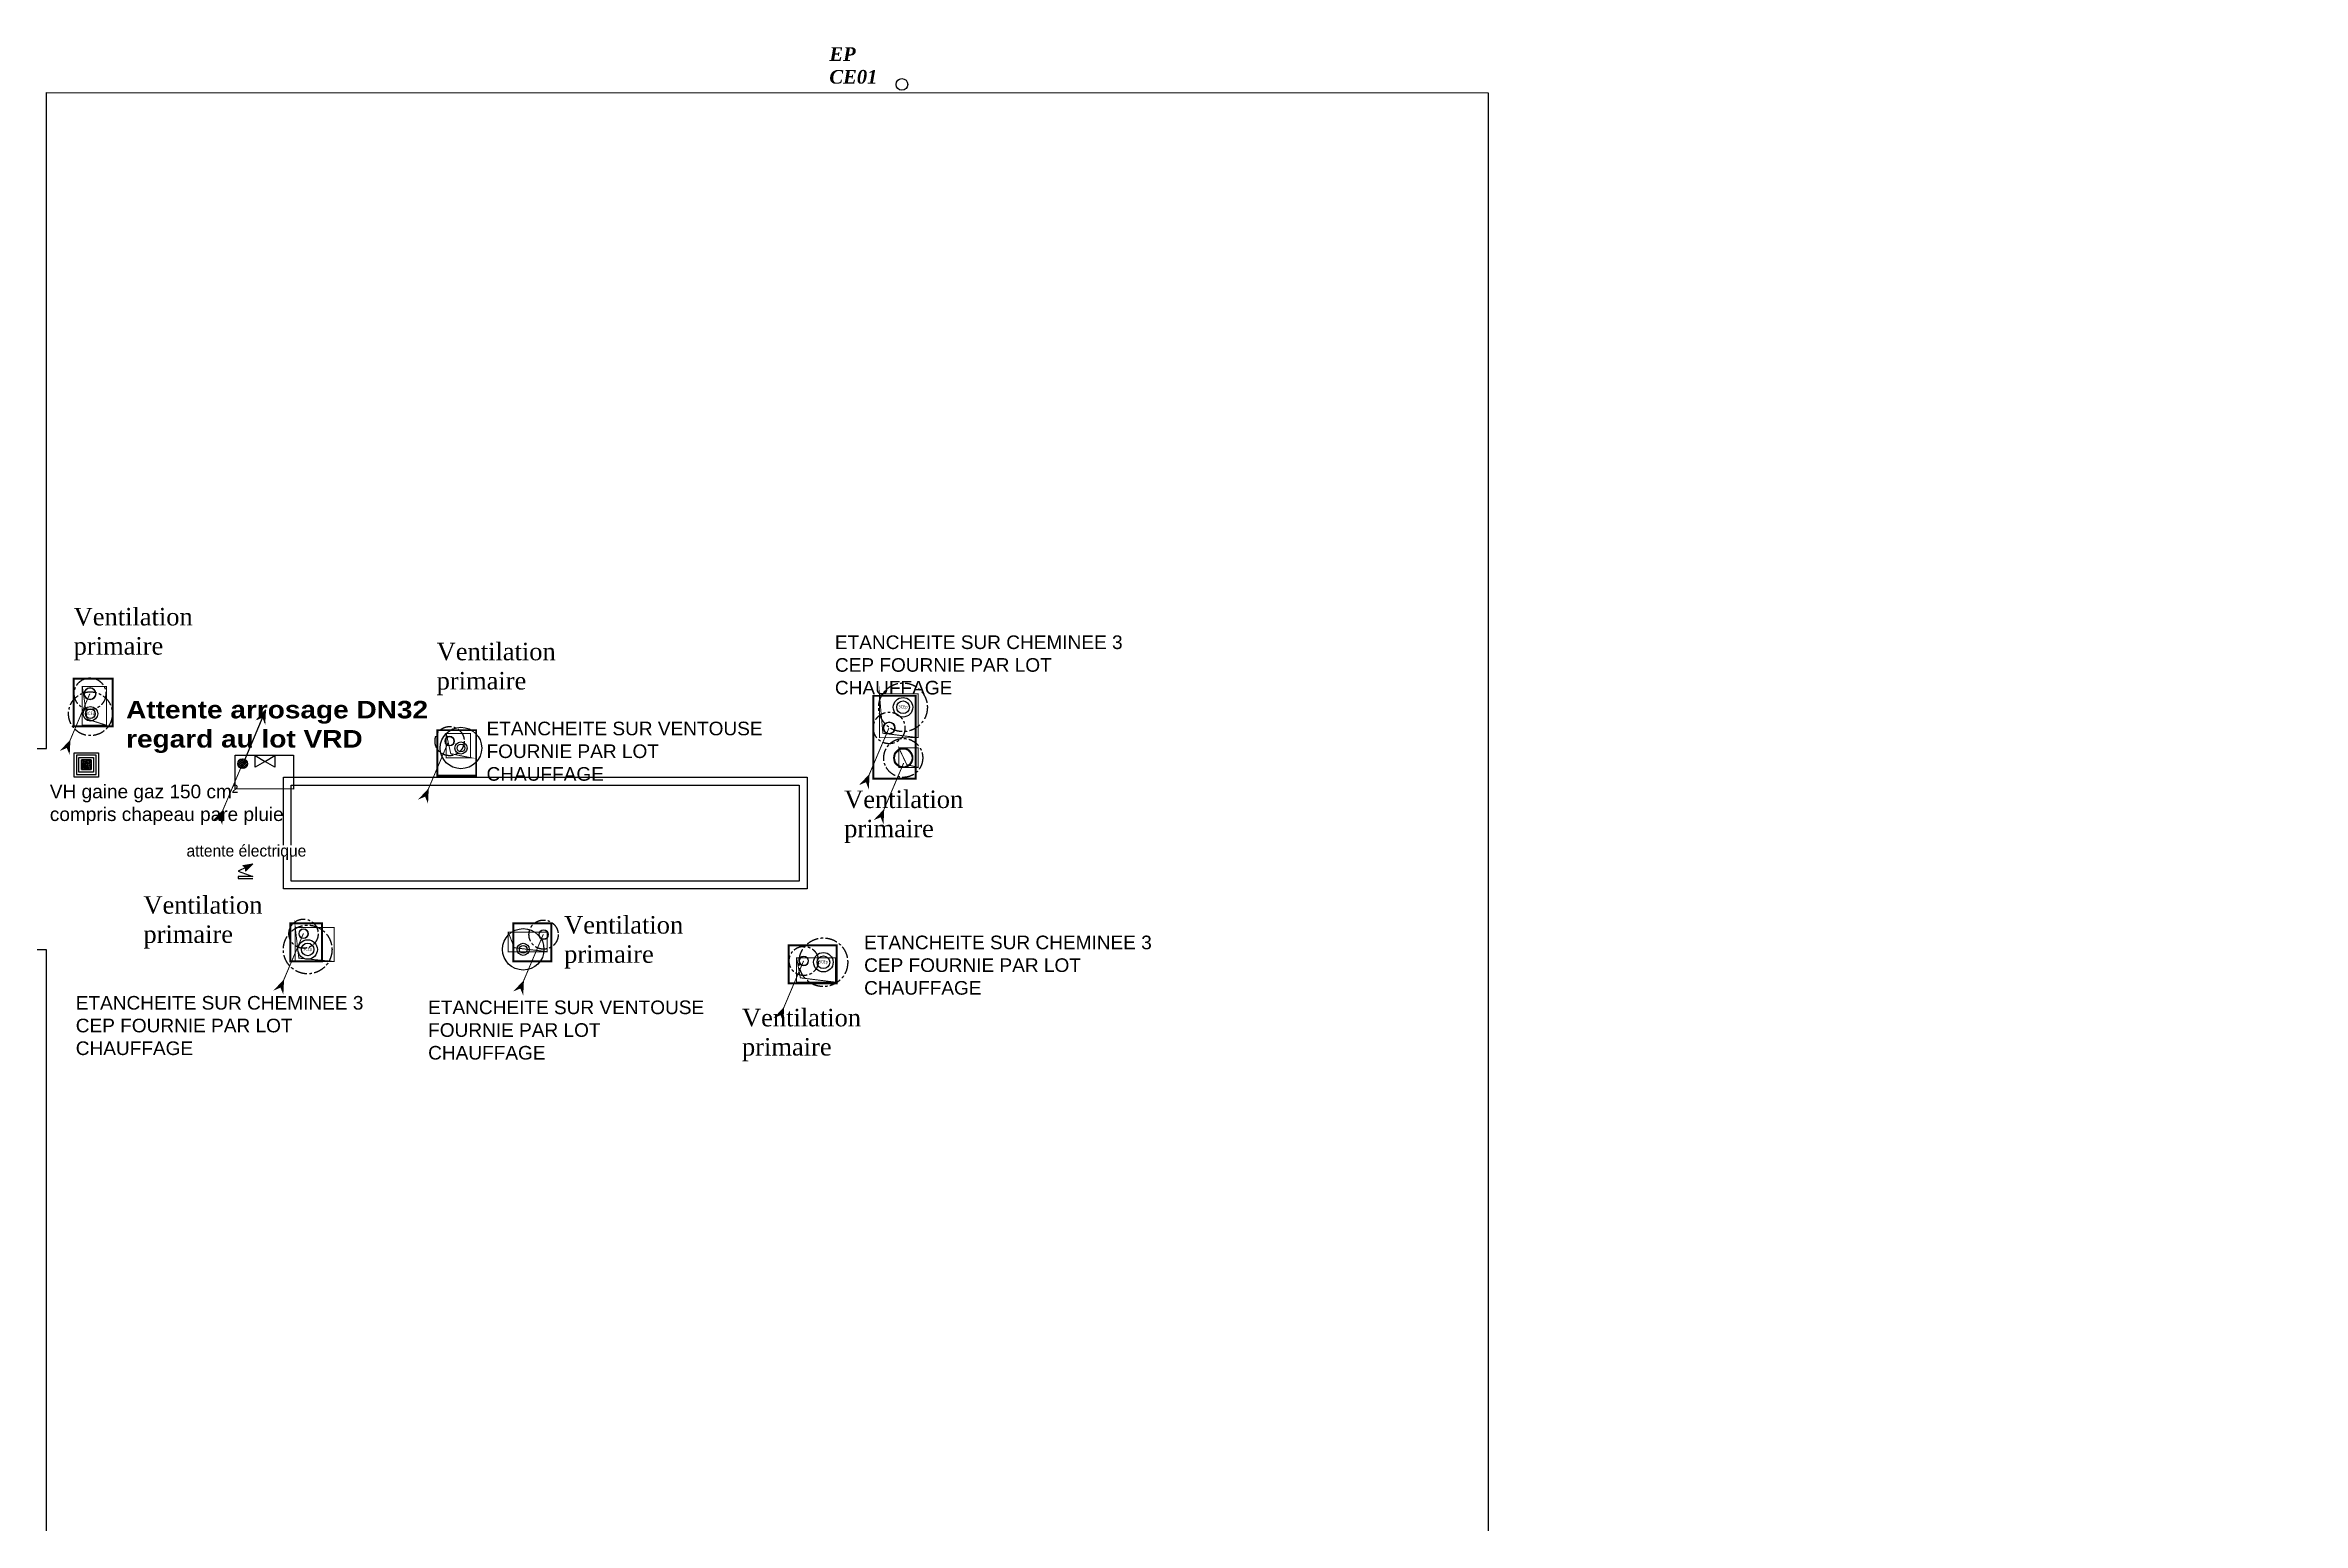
# Model space of a CAD drawing. Header units: millimetres. Extents: x 449410 to 506007, y -379864 to -318775.
# Drawn here: x 482810 to 506007, y -348312 to -333131 of the extents above; entities that cross this region are included whole.
import ezdxf
from ezdxf import colors
from ezdxf.entities.mleader import LeaderData, LeaderLine
from ezdxf.math import Vec2, Vec3

# ---------------------------------------------------------------- set-up
doc = ezdxf.new("R2010")
doc.units = ezdxf.units.MM
for name, pattern in [('CONTINU', [0]), ('prelem_euev', [2, 1.25, -0.25, 0.25, -0.25]), ('prlm_ef', [0.165, 0.1, -0.065])]:
    doc.linetypes.add(name, pattern=pattern)
doc.layers.add('_GAZELEC-RESERVATION', color=1, linetype='Continuous', lineweight=18)
doc.layers.add('_GAZELEC-RESERVATION 2', color=132, linetype='Continuous', lineweight=18)
for name, color, linetype in [('GAZ-EU FLECHE', 42, 'Continuous'), ('prlm-CHAUFF', 30, 'Continuous'), ('prlm-EAU-EF', 161, 'Continuous'), ('prlm-EAU-EPEXT', 145, 'Continuous'), ('prlm-EAU-EUEV', 25, 'Continuous'), ('prlm-ELEC-CFO', 201, 'Continuous'), ('prlm-GAZ', 20, 'Continuous'), ('prlm-MOD', 64, 'Continuous'), ('prlm-MOD-PB', 123, 'Continuous')]:
    doc.layers.add(name, color=color, linetype=linetype)
doc.layers.add('prlm-ZEROPLOT', color=254, linetype='Continuous', plot=False)
doc.styles.add('prlm-chauff', font='trebucbi.ttf', dxfattribs={"height": 18})
doc.styles.add('prlm-eau-ef', font='ariblk.ttf', dxfattribs={"height": 18})
doc.styles.add('prlm-eau-ep', font='timesbi.ttf', dxfattribs={"height": 18})
doc.styles.add('prlm-eau-euev', font='pala.ttf', dxfattribs={"height": 18})
doc.styles.add('prlm-elec-cfo', font='comic.ttf', dxfattribs={"height": 12})
doc.styles.get("Standard").update_dxf_attribs({"font": 'arial.ttf'})

# ---------------------------------------------------------------- blocks, each defined once
blk = doc.blocks.new('xi.vanne')
at = {"layer": 'prlm-EAU-EF', "color": 0, "linetype": 'ByBlock', "lineweight": -2}
blk.add_lwpolyline([(6, 20), (0.3, 10.4), (0.3, 9.6), (6, 0), (-6, 0), (-0.3, 9.6), (-0.3, 10.4), (-6, 20)], close=True, dxfattribs=at)
blk = doc.blocks.new('xi.epext')
at = {"layer": 'prlm-EAU-EPEXT', "color": 0, "linetype": 'ByBlock', "lineweight": -2}
blk.add_circle((0, 0), 5, dxfattribs=at)
blk = doc.blocks.new('xi.ventvert')
at = {"layer": 'prlm-CHAUFF', "ltscale": 50}
for radius in [6.25, 4]:
    blk.add_circle((0, 0), radius, dxfattribs=at)
blk = doc.blocks.new('xi.vhgaz')
at = {"layer": 'prlm-MOD-PB'}
h = blk.add_hatch(dxfattribs=at)
h.set_pattern_fill('ANSI37', color=256, scale=0.5, angle=36.1618, style=0)
h.set_pattern_definition([(81.161841, (11122.5579, 22597.7274), (-1.56865046, 0.2439098), []), (171.161841, (11122.5579, 22597.7274), (-0.2439098, -1.56865046), [])])
h.paths.add_polyline_path([(5, -15), (15, -15), (15, -5), (5, -5)])
at = {"layer": 'prlm-MOD-PB', "linetype": 'CONTINU'}
blk.add_hatch(color=256, dxfattribs=at).paths.add_polyline_path([(6.8, -6.7), (8.8, -10.6), (12.7, -12.7), (6.8, -12.7)], flags=16)
for p, q in [((5, -5), (15, -5)), ((5, -15), (5, -5)), ((15, -15), (5, -15)), ((6.8, -6.7), (6.8, -12.7)), ((8.8, -10.6), (6.8, -6.7)), ((6.8, -12.7), (12.7, -12.7)), ((12.7, -12.7), (8.8, -10.6)), ((15, -5), (15, -15))]:
    blk.add_line(p, q, dxfattribs=at)
at = {"layer": 'prlm-MOD-PB'}
for points in [[(-2.6, 2.4), (22.4, 2.4), (22.4, -22.6), (-2.6, -22.6)], [(0, -20), (20, -20), (20, 0), (0, 0)], [(2.4, -2.6), (17.4, -2.6), (17.4, -17.6), (2.4, -17.6)], [(5, -15), (15, -15), (15, -5), (5, -5)]]:
    blk.add_lwpolyline(points, close=True, dxfattribs=at)
blk = doc.blocks.new('xi.TXT-VHgaz')
at = {"layer": 'prlm-MOD-PB', "insert": (0, 0), "char_height": 14, "width": 278.852, "attachment_point": 1}
blk.add_mtext('VH gaine gaz 150 cm²\\Pcompris chapeau pare pluie', dxfattribs=at)
blk = doc.blocks.new('xi.3cep100-150')
at = {"layer": 'prlm-CHAUFF', "color": 0}
for radius in [7.5, 5]:
    blk.add_circle((0, 0), radius, dxfattribs=at)
at = {"layer": 'prlm-CHAUFF', "color": 0, "insert": (0, 0), "char_height": 3, "width": 9.782, "attachment_point": 5, "style": 'prlm-chauff'}
blk.add_mtext('3CEp', dxfattribs=at)
blk = doc.blocks.new('xi.vp125')
at = {"layer": 'prlm-EAU-EUEV', "lineweight": 5}
h = blk.add_hatch(color=0, dxfattribs=at)
h.paths.add_polyline_path([(6.25, 0, 1), (-6.25, 0, 1)])
h.paths.add_polyline_path([(5.625, 0, 1), (-5.625, 0, 1)], flags=16)
at = {"layer": 'prlm-EAU-EUEV', "color": 0, "lineweight": 5}
for radius in [6.25, 5.625]:
    blk.add_circle((0, 0), radius, dxfattribs=at)
at = {"layer": 'prlm-ZEROPLOT', "linetype": 'prelem_euev', "ltscale": 10}
blk.add_circle((0, 0), 16.243, dxfattribs=at)
blk = doc.blocks.new('xi.vp')
at = {"layer": 'prlm-EAU-EUEV', "lineweight": 5}
h = blk.add_hatch(color=0, dxfattribs=at)
h.paths.add_polyline_path([(5, 0, 1), (-5, 0, 1)])
h.paths.add_polyline_path([(4.5, 0, 1), (-4.5, 0, 1)], flags=16)
at = {"layer": 'prlm-EAU-EUEV', "color": 0, "lineweight": 5}
for radius in [5, 4.5]:
    blk.add_circle((0, 0), radius, dxfattribs=at)
at = {"layer": 'prlm-ZEROPLOT', "linetype": 'prelem_euev', "ltscale": 10}
blk.add_circle((0, 0), 15, dxfattribs=at)
blk = doc.blocks.new('xi.3cep130-200')
at = {"layer": 'prlm-CHAUFF', "color": 0}
for radius in [10, 6.5]:
    blk.add_circle((0, 0), radius, dxfattribs=at)
at = {"layer": 'prlm-CHAUFF', "color": 0, "insert": (0, 0), "char_height": 3, "width": 9.782, "attachment_point": 5, "style": 'prlm-chauff'}
blk.add_mtext('3CEp', dxfattribs=at)
blk = doc.blocks.new('xi.vp200')
at = {"layer": 'prlm-EAU-EUEV', "lineweight": 5}
h = blk.add_hatch(color=0, dxfattribs=at)
h.paths.add_polyline_path([(10, 0, 1), (-10, 0, 1)])
h.paths.add_polyline_path([(9, 0, 1), (-9, 0, 1)], flags=16)
at = {"layer": 'prlm-EAU-EUEV', "color": 0, "lineweight": 5}
for radius in [10, 9]:
    blk.add_circle((0, 0), radius, dxfattribs=at)
at = {"layer": 'prlm-ZEROPLOT', "linetype": 'prelem_euev', "ltscale": 10}
blk.add_circle((0, 0), 20, dxfattribs=at)
blk = doc.blocks.new('xi.vp125mod')
at = {"layer": 'prlm-MOD-PB', "lineweight": 5}
h = blk.add_hatch(color=0, dxfattribs=at)
h.paths.add_polyline_path([(6.25, 0, 1), (-6.25, 0, 1)])
h.paths.add_polyline_path([(5.625, 0, 1), (-5.625, 0, 1)], flags=16)
at = {"layer": 'prlm-MOD-PB', "color": 0, "lineweight": 5}
for radius in [6.25, 5.625]:
    blk.add_circle((0, 0), radius, dxfattribs=at)
at = {"layer": 'prlm-ZEROPLOT', "linetype": 'prelem_euev', "ltscale": 10}
blk.add_circle((0, 0), 16.243, dxfattribs=at)
blk = doc.blocks.new('xi.vp200mod')
at = {"layer": 'prlm-MOD-PB', "lineweight": 5}
h = blk.add_hatch(color=0, dxfattribs=at)
h.paths.add_polyline_path([(10, 0, 1), (-10, 0, 1)])
h.paths.add_polyline_path([(9, 0, 1), (-9, 0, 1)], flags=16)
at = {"layer": 'prlm-MOD-PB', "color": 0, "lineweight": 5}
for radius in [10, 9]:
    blk.add_circle((0, 0), radius, dxfattribs=at)
at = {"layer": 'prlm-ZEROPLOT', "linetype": 'prelem_euev', "ltscale": 10}
blk.add_circle((0, 0), 20, dxfattribs=at)
blk = doc.blocks.new('xi.vpmod')
at = {"layer": 'prlm-MOD-PB', "lineweight": 5}
h = blk.add_hatch(color=0, dxfattribs=at)
h.paths.add_polyline_path([(5, 0, 1), (-5, 0, 1)])
h.paths.add_polyline_path([(4.5, 0, 1), (-4.5, 0, 1)], flags=16)
at = {"layer": 'prlm-MOD-PB', "color": 0, "lineweight": 5}
for radius in [5, 4.5]:
    blk.add_circle((0, 0), radius, dxfattribs=at)
at = {"layer": 'prlm-ZEROPLOT', "linetype": 'prelem_euev', "ltscale": 10}
blk.add_circle((0, 0), 15, dxfattribs=at)
blk = doc.blocks.new('xi.3cep100-150mod')
at = {"layer": 'prlm-MOD-PB', "color": 0}
for radius in [7.5, 5]:
    blk.add_circle((0, 0), radius, dxfattribs=at)
at = {"layer": 'prlm-ZEROPLOT', "linetype": 'prelem_euev', "ltscale": 10}
blk.add_circle((0, 0), 22.5, dxfattribs=at)
at = {"layer": 'prlm-MOD-PB', "color": 0, "insert": (0, 0), "char_height": 3, "width": 9.782, "attachment_point": 5, "style": 'prlm-chauff'}
blk.add_mtext('3CEp', dxfattribs=at)
blk = doc.blocks.new('xi.ventvertmod')
at = {"layer": 'prlm-MOD-PB', "ltscale": 50}
for radius in [6.25, 4]:
    blk.add_circle((0, 0), radius, dxfattribs=at)
at = {"layer": 'prlm-ZEROPLOT'}
blk.add_circle((0, 0), 21.3, dxfattribs=at)
blk = doc.blocks.new('xi.3cep130-200mod')
at = {"layer": 'prlm-MOD-PB', "color": 0}
for radius in [10, 6.5]:
    blk.add_circle((0, 0), radius, dxfattribs=at)
at = {"layer": 'prlm-ZEROPLOT', "linetype": 'prelem_euev', "ltscale": 10}
blk.add_circle((0, 0), 25, dxfattribs=at)
at = {"layer": 'prlm-MOD-PB', "color": 0, "insert": (0, 0), "char_height": 3, "width": 9.782, "attachment_point": 5, "style": 'prlm-chauff'}
blk.add_mtext('3CEp', dxfattribs=at)
blk = doc.blocks.new('xi.txt-3cep')
at = {"layer": 'prlm-MOD-PB', "insert": (0, 0), "char_height": 14, "width": 299.713, "attachment_point": 1}
blk.add_mtext('\\A1;ETANCHEITE SUR CHEMINEE 3 CEP FOURNIE PAR LOT CHAUFFAGE ', dxfattribs=at)
blk = doc.blocks.new('xi.alim')
at = {"layer": 'prlm-ELEC-CFO', "lineweight": 5}
blk.add_hatch(color=0, dxfattribs=at).paths.add_polyline_path([(-3, 6), (-0.1, 3.7), (0, 0), (7.5, 7.5)])
at = {"layer": 'prlm-ELEC-CFO', "color": 0}
blk.add_lwpolyline([(1, 4.2), (-7.5, 0), (7.5, -5.5), (-7.5, -5.5), (-7.5, -7.5), (7.5, -7.5)], dxfattribs=at)
at = {"layer": 'prlm-ELEC-CFO', "color": 0, "lineweight": 5, "flags": 128}
blk.add_lwpolyline([(-3, 6), (-0.1, 3.7), (0, 0), (7.5, 7.5)], close=True, dxfattribs=at)
blk = doc.blocks.new('FLECHE2')
h = blk.add_hatch(color=256)
h.dxf.hatch_style = 1
h.paths.add_polyline_path([(496272, -370023), (496278, -369899), (496301, -369955), (496357, -369932)])
at = {"const_width": 10}
for points in [[(496067, -370507), (496301, -369955), (496357, -369932), (496272, -370023), (496301, -369955), (496278, -369899), (496272, -370023), (496357, -369932), (496301, -369955), (496278, -369899), (496272, -370023)], [(496272, -370023), (496278, -369899), (496301, -369955), (496357, -369932), (496272, -370023)]]:
    blk.add_lwpolyline(points, dxfattribs=at)
blk = doc.blocks.new('xi.colonnegaz')
at = {"layer": 'prlm-GAZ'}
h = blk.add_hatch(dxfattribs=at)
h.set_pattern_fill('ANSI37', color=0, scale=0.5, style=0)
h.paths.add_polyline_path([(-5, 0, 1), (5, 0, 1)])
at = {"layer": 'prlm-GAZ', "color": 0}
blk.add_circle((0, 0), 5, dxfattribs=at)
blk = doc.blocks.new('FLECHE1')
h = blk.add_hatch(color=256)
h.dxf.hatch_style = 1
h.paths.add_polyline_path([(495907, -370440), (495914, -370315), (495936, -370371), (495992, -370349)])
for p, q in [((495907, -370440), (496141, -369887)), ((495914, -370315), (495907, -370440)), ((495914, -370315), (495907, -370440)), ((495992, -370349), (495907, -370440)), ((495907, -370440), (495992, -370349)), ((495907, -370440), (495936, -370371)), ((495936, -370371), (495914, -370315)), ((495936, -370371), (495914, -370315)), ((495936, -370371), (495992, -370349)), ((495992, -370349), (495936, -370371))]:
    blk.add_line(p, q)
at = {"const_width": 10}
for points in [[(495936, -370371), (496141, -369887)], [(495907, -370440), (495914, -370315), (495936, -370371), (495992, -370349), (495907, -370440)]]:
    blk.add_lwpolyline(points, dxfattribs=at)

msp = doc.modelspace()

# ---------------------------------------------------------------- linework, layer by layer
at = {"layer": '_GAZELEC-RESERVATION 2', "const_width": 10}
for points in [[(483191.86, -339718.412), (483191.86, -340118.412), (483441.86, -340118.412), (483441.86, -339718.412), (483191.86, -339718.412), (483241.839, -340055.432), (483441.86, -340118.412)], [(491381.178, -340245.568), (491381.178, -339795.568), (491781.178, -339795.568), (491781.178, -340245.568), (491381.178, -340245.568), (491381.178, -339795.568), (491417.424, -340200.248), (491781.178, -340245.568)], [(487180.613, -340451.311), (487080.613, -340451.311), (486930.613, -340451.311), (486930.613, -340201.311), (487180.613, -340201.311), (487180.613, -340451.311), (486930.613, -340451.311), (487180.613, -340451.311), (486977.688, -340410.31), (486930.613, -340201.311)], [(491581.178, -340551.119), (491581.178, -340351.119), (491781.178, -340351.119), (491781.178, -340551.119), (491581.178, -340551.119), (491581.178, -340351.119), (491663.085, -340523.018), (491781.178, -340551.119)], [(485379.716, -342546.188), (485379.716, -342196.188), (485779.716, -342196.188), (485779.716, -342546.188), (485379.716, -342546.188), (485379.716, -342196.188), (485416.512, -342510.554), (485783.157, -342546.188)], [(487968.471, -342244.263), (487568.471, -342244.263), (487568.471, -342444.263), (487968.471, -342444.263), (487968.471, -342244.263), (487568.471, -342244.263), (487629.99, -342403.71), (487968.471, -342444.263)], [(490929.097, -342632.65), (490929.097, -342507.65), (490530.965, -342506.948), (490529.78, -342756.943), (490929.097, -342757.65), (490929.097, -342507.65), (490530.965, -342506.948), (490569.145, -342712.792), (490929.097, -342757.65)]]:
    msp.add_lwpolyline(points, dxfattribs=at)
at = {"layer": 'prlm-EAU-EUEV', "color": 1}
for points in [[(485259.285, -340652.987), (490638.701, -340652.987), (490638.701, -341798.946), (485259.285, -341798.946)], [(485339.435, -340733.136), (490558.551, -340733.136), (490558.551, -341718.796), (485339.435, -341718.796)]]:
    msp.add_lwpolyline(points, close=True, dxfattribs=at)
at = {"layer": 'prlm-MOD'}
msp.add_lwpolyline([(484763.011, -340424.135), (485363.011, -340423.732), (485362.956, -340774.135), (484762.956, -340772.351), (484762.956, -340424.135)], dxfattribs=at)
at = {"layer": 'prlm-MOD-PB', "const_width": 20}
for points in [[(483102.786, -339640.743), (483502.786, -339640.743), (483502.786, -340128.568), (483102.786, -340128.568)], [(491753.005, -340666.693), (491319.771, -340666.693), (491319.771, -339815.594), (491753.005, -339815.594)], [(486838.486, -340635.92), (487238.486, -340635.92), (487238.486, -340168.302), (486838.486, -340168.302)], [(485328.602, -342151.865), (485655.508, -342151.865), (485655.508, -342544.866), (485328.602, -342544.866)], [(488010.602, -342544.866), (487621.005, -342544.866), (487621.005, -342151.866), (488010.602, -342151.866)], [(490450.102, -342377.648), (490941.653, -342377.648), (490941.653, -342770.648), (490450.102, -342770.648)]]:
    msp.add_lwpolyline(points, close=True, dxfattribs=at)
at = {"layer": 'prlm-ZEROPLOT'}
msp.add_lwpolyline([(476622.802, -340355.673), (482823.004, -340355.674), (482823.005, -333617.231), (497637.603, -333620.199), (497637.654, -349167.31), (482823.003, -349167.282), (482823.004, -342423.74), (476622.903, -342423.739)], close=True, dxfattribs=at)

# ---------------------------------------------------------------- block references
at = {"layer": 'GAZ-EU FLECHE', "rotation": 180}
for p in [(979336.413, -710300.553), (983017.931, -710800.209), (987547.155, -710652.305), (987697.985, -711012.41), (981531.662, -712762.578), (983996.235, -712771.131), (986669.655, -713045.874)]:
    msp.add_blockref('FLECHE2', p, dxfattribs=at)
at = {"layer": 'prlm-CHAUFF', "xscale": 10, "yscale": 10, "zscale": 10}
for name, p in [('xi.3cep100-150', (483275.484, -339999.791)), ('xi.3cep130-200', (491624.342, -339933.451)), ('xi.3cep130-200', (485507.421, -342421.809)), ('xi.3cep130-200', (490805.954, -342552.923))]:
    msp.add_blockref(name, p, dxfattribs=at)
at = {"layer": 'prlm-CHAUFF', "ltscale": 50, "xscale": 10, "yscale": 10, "zscale": 10}
for p in [(487082.155, -340351.868), (487722.269, -342420.272)]:
    msp.add_blockref('xi.ventvert', p, dxfattribs=at)
at = {"layer": 'prlm-EAU-EF', "linetype": 'prlm_ef', "ltscale": 100, "rotation": 180}
for name, p in [('FLECHE1', (980981.355, -710404.141)), ('FLECHE2', (980905.014, -711020.716))]:
    msp.add_blockref(name, p, dxfattribs=at)
at = {"layer": 'prlm-EAU-EF', "linetype": 'prlm_ef', "ltscale": 100, "xscale": 10, "yscale": 10, "zscale": 10}
msp.add_blockref('xi.colonnegaz', (484838.342, -340513.48), dxfattribs=at)
at = {"layer": 'prlm-EAU-EF', "color": 3, "xscale": 10, "yscale": 10, "zscale": 10, "rotation": 89.99999999987895}
msp.add_blockref('xi.vanne', (485169.183, -340489.217), dxfattribs=at)
at = {"layer": 'prlm-EAU-EPEXT', "xscale": 11.99999999999999, "yscale": 11.99999999999999, "zscale": 11.99999999999999}
msp.add_blockref('xi.epext', (491612.992, -333534.07), dxfattribs=at)
at = {"layer": 'prlm-EAU-EUEV', "ltscale": 50, "xscale": 10, "yscale": 10, "zscale": 10}
for name, p in [('xi.vp125', (483271.283, -339793.874)), ('xi.vp125', (491482.025, -340145.627)), ('xi.vp', (485464.929, -342259.538))]:
    msp.add_blockref(name, p, dxfattribs=at)
at = {"layer": 'prlm-EAU-EUEV', "ltscale": 25, "xscale": 10, "yscale": 10, "zscale": 10}
msp.add_blockref('xi.vp', (486965.694, -340281.065), dxfattribs=at)
at = {"layer": 'prlm-EAU-EUEV', "xscale": 10, "yscale": 10, "zscale": 10}
for name, p in [('xi.vp200', (491626.666, -340453.545)), ('xi.vp', (487931.268, -342268.84)), ('xi.vp', (490604.526, -342539.196))]:
    msp.add_blockref(name, p, dxfattribs=at)
at = {"layer": 'prlm-MOD-PB', "xscale": 10, "yscale": 10, "zscale": 10}
for name, p in [('xi.txt-3cep', (490924.681, -339195.092)), ('xi.3cep100-150mod', (483275.484, -339999.791)), ('xi.vp125mod', (483271.283, -339793.874)), ('xi.3cep130-200mod', (491624.342, -339933.451)), ('xi.vp125mod', (491482.025, -340145.627)), ('xi.vpmod', (486965.694, -340281.065)), ('xi.ventvertmod', (487082.155, -340351.868)), ('xi.vp200mod', (491626.666, -340453.545)), ('xi.vhgaz', (483132.959, -340424.135)), ('xi.TXT-VHgaz', (482858.381, -340728.355)), ('xi.vpmod', (485464.929, -342259.538)), ('xi.vpmod', (487931.268, -342268.84)), ('xi.3cep130-200mod', (485507.421, -342421.809)), ('xi.ventvertmod', (487722.269, -342420.272)), ('xi.3cep130-200mod', (490805.954, -342552.923)), ('xi.txt-3cep', (491224.681, -342279.206)), ('xi.vpmod', (490604.526, -342539.196)), ('xi.txt-3cep', (483124.681, -342899.506))]:
    msp.add_blockref(name, p, dxfattribs=at)

# ---------------------------------------------------------------- texts
at = {"layer": 'prlm-EAU-EF', "color": 3, "insert": (483641.843, -339867.368), "char_height": 180, "width": 3342.9539, "attachment_point": 1, "style": 'prlm-eau-ef'}
msp.add_mtext('Attente arrosage DN32\\Pregard au lot VRD', dxfattribs=at)
at = {"layer": 'prlm-EAU-EPEXT', "insert": (490867.575, -333152.507), "char_height": 140, "attachment_point": 1, "style": 'prlm-eau-ep'}
msp.add_mtext_dynamic_manual_height_columns('EP CE01', width=91.58378, gutter_width=75, heights=[0], dxfattribs=at)
at = {"layer": 'prlm-MOD-PB', "char_height": 180, "attachment_point": 1, "style": 'prlm-eau-euev'}
for insert in [(483103.005, -338912.465), (486832.771, -339270.366), (491019.771, -340788.415), (483819.771, -341874.039), (488142.545, -342078.504), (489969.771, -343031.398)]:
    msp.add_mtext_dynamic_manual_height_columns('Ventilation primaire', width=221.66194, gutter_width=90, heights=[0], dxfattribs=dict(at, insert=insert))
at = {"layer": 'prlm-MOD-PB', "char_height": 140, "width": 2997.12503, "attachment_point": 1}
for insert in [(487345.258, -340081.276), (486745.258, -342945.923)]:
    msp.add_mtext('\\A1;ETANCHEITE SUR VENTOUSE FOURNIE PAR LOT CHAUFFAGE ', dxfattribs=dict(at, insert=insert))

# ---------------------------------------------------------------- leaders
at = {"layer": '_GAZELEC-RESERVATION', "color": 6}
ml = msp.add_multileader_mtext('Standard', dxfattribs=at)
ml.set_content('résa n°16\\P300x800 en dalle haute', color=6)
ml.set_leader_properties()
ml.build(insert=Vec2(0, 0))
ml.multileader.update_dxf_attribs({"has_text_frame": 1, "arrow_head_size": 80, "scale": 20})
ctx = ml.context
ctx.base_point, ctx.scale, ctx.char_height, ctx.arrow_head_size, ctx.landing_gap_size, ctx.plane_origin = Vec3(467933.927, -333810.356), 20, 80, 80, 40, Vec3(462393.003, -333611.979)
notes = []
notes.append((ctx, [(0, (1, 1, 0), (469256.514, -333810.356), (-1, 0), 89.845, [(0, [(469664.97, -333130.779)], 0, [])])]))
ctx.mtext.insert, ctx.mtext.width, ctx.mtext.flow_direction = Vec3(467973.927, -333769.647), 1568.85041, 5
ml = msp.add_multileader_mtext('Standard', dxfattribs=at)
ml.set_content('résa n°9\\P%%C125 A.inf: +212.17', color=6)
ml.set_leader_properties()
ml.build(insert=Vec2(0, 0))
ml.multileader.update_dxf_attribs({"has_text_frame": 1, "arrow_head_size": 80, "scale": 20})
ctx = ml.context
ctx.base_point, ctx.scale, ctx.char_height, ctx.arrow_head_size, ctx.landing_gap_size, ctx.plane_origin = Vec3(474589.554, -333469.534), 20, 80, 80, 40, Vec3(468882.136, -333271.157)
notes.append((ctx, [(0, (1, 1, 0), (475747.066, -333469.534), (-1, 0), 89.845, [(0, [(476341.177, -333904.57)], 0, [])])]))
ctx.mtext.insert, ctx.mtext.width, ctx.mtext.flow_direction = Vec3(474629.554, -333427.924), 1568.85041, 5
ml = msp.add_multileader_mtext('Standard', dxfattribs=at)
ml.set_content('résa n°19\\P200x200 en dalle haute', color=6)
ml.set_leader_properties()
ml.build(insert=Vec2(0, 0))
ml.multileader.update_dxf_attribs({"has_text_frame": 1, "arrow_head_size": 80, "scale": 20})
ctx = ml.context
ctx.base_point, ctx.scale, ctx.char_height, ctx.arrow_head_size, ctx.landing_gap_size, ctx.plane_origin = Vec3(468070.845, -334772.781), 20, 80, 80, 40, Vec3(462522.445, -334574.404)
notes.append((ctx, [(1, (1, 1, 0), (467981, -334772.781), (1, 0), 89.845, [(0, [(467650.932, -334287.367)], 0, [])])]))
ctx.mtext.insert, ctx.mtext.width, ctx.mtext.flow_direction = Vec3(468110.845, -334732.099), 1568.85041, 5
ml = msp.add_multileader_mtext('Standard', dxfattribs=at)
ml.set_content('résa n°17\\P300x500 en dalle haute', color=6)
ml.set_leader_properties()
ml.build(insert=Vec2(0, 0))
ml.multileader.update_dxf_attribs({"has_text_frame": 1, "arrow_head_size": 80, "scale": 20})
ctx = ml.context
ctx.base_point, ctx.scale, ctx.char_height, ctx.arrow_head_size, ctx.landing_gap_size, ctx.plane_origin = Vec3(465043.747, -335214.172), 20, 80, 80, 40, Vec3(459502.823, -335015.795)
notes.append((ctx, [(0, (1, 1, 0), (466366.334, -335214.172), (-1, 0), 89.845, [(0, [(466774.79, -334534.595)], 0, [])])]))
ctx.mtext.insert, ctx.mtext.width, ctx.mtext.flow_direction = Vec3(465083.747, -335173.463), 1568.85041, 5
ml = msp.add_multileader_mtext('Standard', dxfattribs=at)
ml.set_content('résa n°18\\P150x150 en dalle haute', color=6)
ml.set_leader_properties()
ml.build(insert=Vec2(0, 0))
ml.multileader.update_dxf_attribs({"has_text_frame": 1, "arrow_head_size": 80, "scale": 20})
ctx = ml.context
ctx.base_point, ctx.scale, ctx.char_height, ctx.arrow_head_size, ctx.landing_gap_size, ctx.plane_origin = Vec3(468070.845, -335214.172), 20, 80, 80, 40, Vec3(462522.445, -335015.795)
notes.append((ctx, [(0, (1, 1, 0), (469385.956, -335214.172), (-1, 0), 89.845, [(0, [(469503.932, -334904.956)], 0, [])])]))
ctx.mtext.insert, ctx.mtext.width, ctx.mtext.flow_direction = Vec3(468110.845, -335173.49), 1568.85041, 5
ml = msp.add_multileader_mtext('Standard', dxfattribs=at)
ml.set_content('résa n°20\\P200x200 en dalle haute', color=6)
ml.set_leader_properties()
ml.build(insert=Vec2(0, 0))
ml.multileader.update_dxf_attribs({"has_text_frame": 1, "arrow_head_size": 80, "scale": 20})
ctx = ml.context
ctx.base_point, ctx.scale, ctx.char_height, ctx.arrow_head_size, ctx.landing_gap_size, ctx.plane_origin = Vec3(468062.055, -336881.654), 20, 80, 80, 40, Vec3(462522.55, -336683.277)
notes.append((ctx, [(0, (1, 1, 0), (469386.061, -336881.654), (-1, 0), 89.845, [(0, [(469504.037, -336572.438)], 0, [])])]))
ctx.mtext.insert, ctx.mtext.width, ctx.mtext.flow_direction = Vec3(468102.055, -336840.972), 1568.85041, 5
ml = msp.add_multileader_mtext('Standard', dxfattribs=at)
ml.set_content('résa n°22\\P150x150 en dalle haute', color=6)
ml.set_leader_properties()
ml.build(insert=Vec2(0, 0))
ml.multileader.update_dxf_attribs({"has_text_frame": 1, "arrow_head_size": 80, "scale": 20})
ctx = ml.context
ctx.base_point, ctx.scale, ctx.char_height, ctx.arrow_head_size, ctx.landing_gap_size, ctx.plane_origin = Vec3(468086.43, -338268.342), 20, 80, 80, 40, Vec3(462538.03, -338069.965)
notes.append((ctx, [(0, (1, 1, 0), (469401.541, -338268.342), (-1, 0), 89.845, [(0, [(469519.517, -337959.126)], 0, [])])]))
ctx.mtext.insert, ctx.mtext.width, ctx.mtext.flow_direction = Vec3(468126.43, -338227.66), 1568.85041, 5
ml = msp.add_multileader_mtext('Standard', dxfattribs=at)
ml.set_content('résa n°8\\P%%C125 A.inf: +212.17', color=6)
ml.set_leader_properties()
ml.build(insert=Vec2(0, 0))
ml.multileader.update_dxf_attribs({"has_text_frame": 1, "arrow_head_size": 80, "scale": 20})
ctx = ml.context
ctx.base_point, ctx.scale, ctx.char_height, ctx.arrow_head_size, ctx.landing_gap_size, ctx.plane_origin = Vec3(474589.554, -338103.394), 20, 80, 80, 40, Vec3(468882.136, -337905.016)
notes.append((ctx, [(0, (1, 1, 0), (475747.066, -338103.394), (-1, 0), 89.845, [(0, [(476341.177, -337932.552)], 0, [])])]))
ctx.mtext.insert, ctx.mtext.width, ctx.mtext.flow_direction = Vec3(474629.554, -338061.784), 1568.85041, 5
ml = msp.add_multileader_mtext('Standard', dxfattribs=at)
ml.set_content('résa n°21\\P200x400 en dalle haute', color=6)
ml.set_leader_properties()
ml.build(insert=Vec2(0, 0))
ml.multileader.update_dxf_attribs({"has_text_frame": 1, "arrow_head_size": 80, "scale": 20})
ctx = ml.context
ctx.base_point, ctx.scale, ctx.char_height, ctx.arrow_head_size, ctx.landing_gap_size, ctx.plane_origin = Vec3(464128.394, -339404.521), 20, 80, 80, 40, Vec3(458588.889, -339206.144)
notes.append((ctx, [(0, (1, 1, 0), (465452.4, -339404.521), (-1, 0), 89.845, [(0, [(465570.376, -339095.306)], 0, [])])]))
ctx.mtext.insert, ctx.mtext.width, ctx.mtext.flow_direction = Vec3(464168.394, -339363.839), 1568.85041, 5
ml = msp.add_multileader_mtext('Standard', dxfattribs=at)
ml.set_content('résa n°7\\P%%C125 A.inf: +212.17', color=6)
ml.set_leader_properties()
ml.build(insert=Vec2(0, 0))
ml.multileader.update_dxf_attribs({"has_text_frame": 1, "arrow_head_size": 80, "scale": 20})
ctx = ml.context
ctx.base_point, ctx.scale, ctx.char_height, ctx.arrow_head_size, ctx.landing_gap_size, ctx.plane_origin = Vec3(474589.554, -342717.54), 20, 80, 80, 40, Vec3(468882.136, -342519.162)
notes.append((ctx, [(0, (1, 1, 0), (475747.066, -342717.54), (-1, 0), 89.845, [(0, [(476341.177, -342546.697)], 0, [])])]))
ctx.mtext.insert, ctx.mtext.width, ctx.mtext.flow_direction = Vec3(474629.554, -342675.93), 1568.85041, 5
ml = msp.add_multileader_mtext('Standard', dxfattribs=at)
ml.set_content('résa n°23\\P200x350 en dalle haute', color=6)
ml.set_leader_properties()
ml.build(insert=Vec2(0, 0))
ml.multileader.update_dxf_attribs({"has_text_frame": 1, "arrow_head_size": 80, "scale": 20})
ctx = ml.context
ctx.base_point, ctx.scale, ctx.char_height, ctx.arrow_head_size, ctx.landing_gap_size, ctx.plane_origin = Vec3(471316.943, -344093.053), 20, 80, 80, 40, Vec3(465768.543, -343894.676)
notes.append((ctx, [(1, (1, 1, 0), (471227.098, -344093.053), (1, 0), 89.845, [(0, [(470776.534, -344174.556)], 0, [])])]))
ctx.mtext.insert, ctx.mtext.width, ctx.mtext.flow_direction = Vec3(471356.943, -344052.344), 1568.85041, 5
ml = msp.add_multileader_mtext('Standard', dxfattribs=at)
ml.set_content('résa n°24\\P300x800 en dalle haute', color=6)
ml.set_leader_properties()
ml.build(insert=Vec2(0, 0))
ml.multileader.update_dxf_attribs({"has_text_frame": 1, "arrow_head_size": 80, "scale": 20})
ctx = ml.context
ctx.base_point, ctx.scale, ctx.char_height, ctx.arrow_head_size, ctx.landing_gap_size, ctx.plane_origin = Vec3(468207.817, -344441.241), 20, 80, 80, 40, Vec3(462659.417, -344242.864)
notes.append((ctx, [(1, (1, 1, 0), (468117.972, -344441.241), (1, 0), 89.845, [(0, [(467667.408, -344522.745)], 0, [])])]))
ctx.mtext.insert, ctx.mtext.width, ctx.mtext.flow_direction = Vec3(468247.817, -344400.532), 1568.85041, 5
ml = msp.add_multileader_mtext('Standard', dxfattribs=at)
ml.set_content('résa n°25\\P250x250 en dalle haute', color=6)
ml.set_leader_properties()
ml.build(insert=Vec2(0, 0))
ml.multileader.update_dxf_attribs({"has_text_frame": 1, "arrow_head_size": 80, "scale": 20})
ctx = ml.context
ctx.base_point, ctx.scale, ctx.char_height, ctx.arrow_head_size, ctx.landing_gap_size, ctx.plane_origin = Vec3(466266.631, -345167.735), 20, 80, 80, 40, Vec3(460718.231, -344969.357)
notes.append((ctx, [(1, (1, 1, 0), (466176.786, -345167.735), (1, 0), 89.845, [(0, [(466560.013, -344589.602)], 0, [])])]))
ctx.mtext.insert, ctx.mtext.width, ctx.mtext.flow_direction = Vec3(466306.631, -345127.053), 1568.85041, 5
ml = msp.add_multileader_mtext('Standard', dxfattribs=at)
ml.set_content('résa n°26\\P300x600 en dalle haute', color=6)
ml.set_leader_properties()
ml.build(insert=Vec2(0, 0))
ml.multileader.update_dxf_attribs({"has_text_frame": 1, "arrow_head_size": 80, "scale": 20})
ctx = ml.context
ctx.base_point, ctx.scale, ctx.char_height, ctx.arrow_head_size, ctx.landing_gap_size, ctx.plane_origin = Vec3(468020.399, -345167.735), 20, 80, 80, 40, Vec3(462470.58, -344969.357)
notes.append((ctx, [(0, (1, 1, 0), (469342.986, -345167.735), (-1, 0), 89.845, [(0, [(469675.241, -344651.794)], 0, [])])]))
ctx.mtext.insert, ctx.mtext.width, ctx.mtext.flow_direction = Vec3(468060.399, -345127.025), 1568.85041, 5
ml = msp.add_multileader_mtext('Standard', dxfattribs=at)
ml.set_content('résa n°6\\P%%C125 A.inf: +212.17', color=6)
ml.set_leader_properties()
ml.build(insert=Vec2(0, 0))
ml.multileader.update_dxf_attribs({"has_text_frame": 1, "arrow_head_size": 80, "scale": 20})
ctx = ml.context
ctx.base_point, ctx.scale, ctx.char_height, ctx.arrow_head_size, ctx.landing_gap_size, ctx.plane_origin = Vec3(474589.554, -347225.431), 20, 80, 80, 40, Vec3(468882.136, -347027.054)
notes.append((ctx, [(0, (1, 1, 0), (475747.066, -347225.431), (-1, 0), 89.845, [(0, [(476341.177, -347940.617)], 0, [])])]))
ctx.mtext.insert, ctx.mtext.width, ctx.mtext.flow_direction = Vec3(474629.554, -347183.821), 1568.85041, 5
for ctx, leaders in notes:
    for number, flags, end, landing, length, lines in leaders:
        leader = LeaderData()
        leader.index, (leader.has_last_leader_line, leader.has_dogleg_vector, leader.attachment_direction) = number, flags
        leader.last_leader_point, leader.dogleg_vector, leader.dogleg_length = Vec3(end), Vec3(landing), length
        for number, points, colour, breaks in lines:
            line = LeaderLine()
            line.index, line.vertices, line.color, line.breaks = number, Vec3.list(points), colors.encode_raw_color(colour), breaks
            leader.lines.append(line)
        ctx.leaders.append(leader)

# ---------------------------------------------------------------- next in the draw order: texts
at = {"layer": 'prlm-ELEC-CFO', "lineweight": 20, "insert": (484877.683, -341347.129), "char_height": 120, "attachment_point": 2, "line_spacing_factor": 0.8, "style": 'prlm-elec-cfo', "bg_fill": 3, "box_fill_scale": 0.95, "bg_fill_color": 256, "bg_fill_transparency": 0}
msp.add_mtext('attente électrique', dxfattribs=at)

# ---------------------------------------------------------------- next in the draw order: block references
at = {"layer": 'prlm-ELEC-CFO', "xscale": 10, "yscale": 10, "zscale": 10, "rotation": 359.9999933324945}
msp.add_blockref('xi.alim', (484869.771, -341617.446), dxfattribs=at)

doc.saveas('drawing.dxf')
